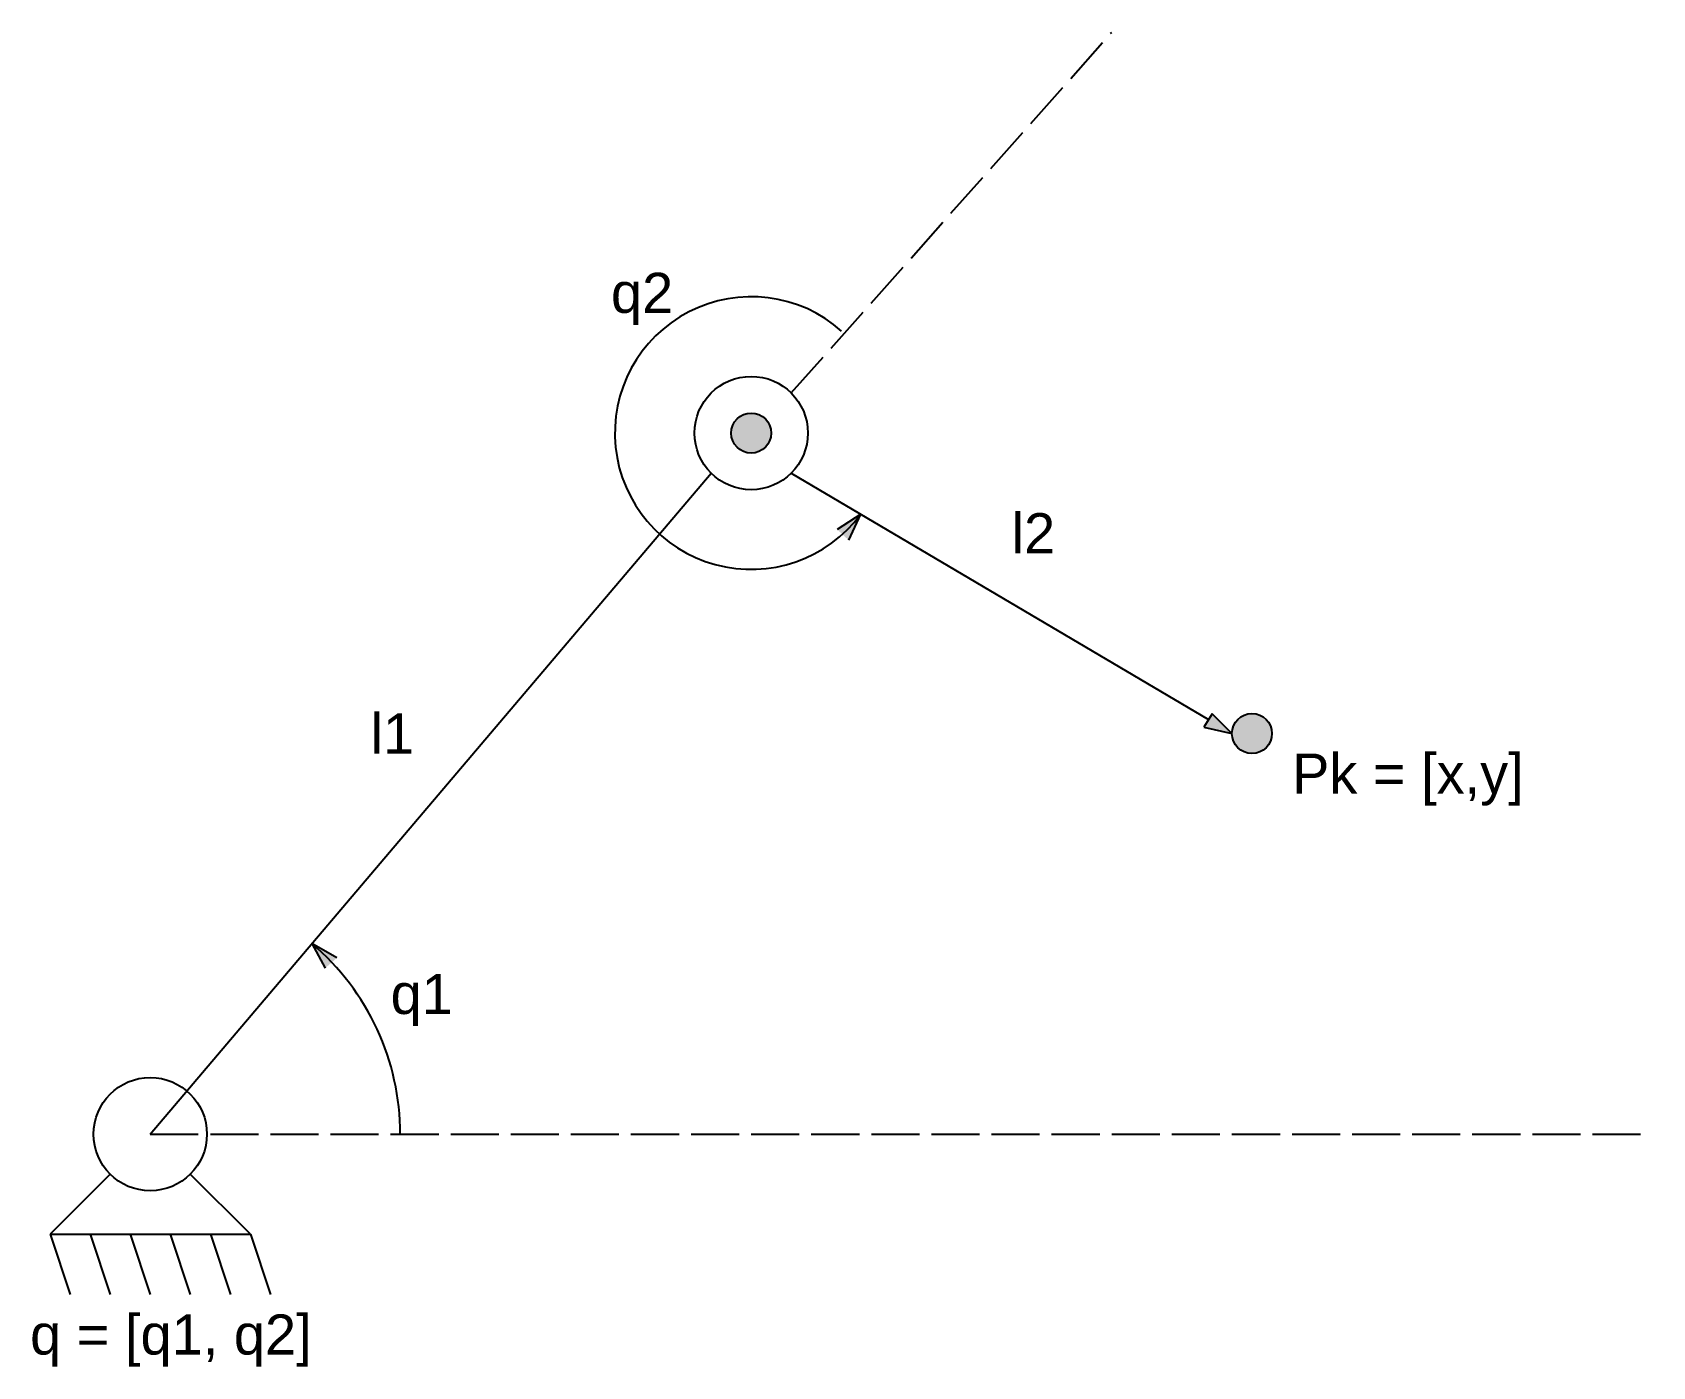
# Model space of a CAD drawing. Header units: millimetres. Extents: x -294 to 3750, y -580 to 2750.
import ezdxf

# ---------------------------------------------------------------- set-up
doc = ezdxf.new("R2010")
doc.units = ezdxf.units.MM
doc.linetypes.add('ACAD_ISO02W100', pattern=[15, 12, -3])
doc.layers.add('dotted', color=7, linetype='ACAD_ISO02W100')
doc.styles.get("Standard").update_dxf_attribs({"font": 'arial.ttf'})

msp = doc.modelspace()

# ---------------------------------------------------------------- hatches: boundary and pattern name
h = msp.add_hatch(color=256)
h.dxf.hatch_style = 1
h.paths.add_polyline_path([(1550, 1750, 1), (1450, 1750, 1)])
h = msp.add_hatch(color=256)
h.dxf.hatch_style = 1
h.paths.add_polyline_path([(1714.9, 1509.3), (1743.5, 1482.4), (1773.5, 1547.5)])
h = msp.add_hatch(color=256)
h.dxf.hatch_style = 1
h.paths.add_polyline_path([(2650.6, 1049.4), (2630.1, 1015.8), (2700, 1000)])
h = msp.add_hatch(color=256)
h.dxf.hatch_style = 1
h.paths.add_polyline_path([(2800, 1000, 1), (2700, 1000, 1)])
h = msp.add_hatch(color=256)
h.dxf.hatch_style = 1
h.paths.add_polyline_path([(436.3, 414), (465.8, 440), (403.7, 475.8)])

# ---------------------------------------------------------------- linework, layer by layer
for p, q in [((0, 0), (1400, 1650)), ((1600, 1650), (2641.5, 1034.6)), ((1773.5, 1547.5), (1714.9, 1509.3)), ((1743.5, 1482.4), (1773.5, 1547.5)), ((2650.6, 1049.4), (2630.1, 1015.8)), ((2630.1, 1015.8), (2700, 1000)), ((2700, 1000), (2650.6, 1049.4)), ((403.7, 475.8), (436.3, 414)), ((465.8, 440), (403.7, 475.8)), ((-100, -100), (-250, -250)), ((250, -250), (100, -100)), ((-250, -250), (250, -250)), ((-250, -250), (-200, -400)), ((-150, -250), (-100, -400)), ((-50, -250), (0, -400)), ((50, -250), (100, -400)), ((150, -250), (200, -400)), ((250, -250), (300, -400))]:
    msp.add_line(p, q)
for centre, radius in [((1500, 1750), 141.4), ((1500, 1750), 50), ((2750, 1000), 50), ((0, 0), 141.4)]:
    msp.add_circle(centre, radius)
for centre, radius, start, end in [((1500, 1750), 340.3, 48.4555, 323.4808), ((0, 0), 624, 0, 49.6859)]:
    msp.add_arc(centre, radius, start, end)
at = {"layer": 'dotted', "ltscale": 10}
for p, q in [((1600, 1850), (2400, 2750)), ((0, 0), (3750, 0))]:
    msp.add_line(p, q, dxfattribs=at)

# ---------------------------------------------------------------- texts
for s, p in [('q2', (1150, 2050)), ('l2', (2150, 1450)), ('l1', (550, 950)), ('Pk = [x,y]', (2850, 850)), ('q1', (600, 300)), ('q = [q1, q2]', (-300, -550))]:
    msp.add_text(s, height=100).set_placement(p)

doc.saveas('drawing.dxf')
